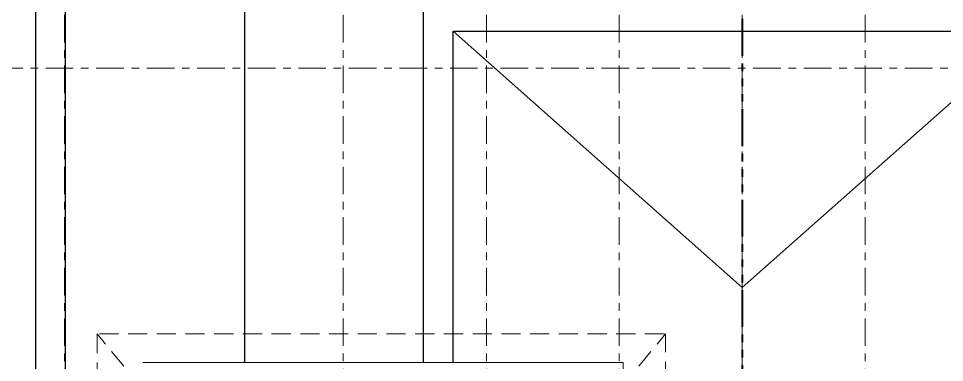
# Model space of a CAD drawing. Header units: millimetres. Extents: x -1459 to -1413, y -119 to 301.
# Drawn here: x -1448.6 to -1436.51, y 62.46 to 66.95 of the extents above; entities that cross this region are included whole.
import ezdxf

# ---------------------------------------------------------------- set-up
doc = ezdxf.new("R2010")
doc.units = ezdxf.units.MM
for name, pattern in [('ACAD_ISO06W100', [36, 24, -3, 0, -3, 0, -3, 0, -3]), ('ACAD_ISO10W100', [18, 12, -3, 0, -3]), ('RAYITAS', [0.375, 0.25, -0.125])]:
    doc.linetypes.add(name, pattern=pattern)
doc.layers.get('0').update_dxf_attribs({"lineweight": 0})
for name, color, linetype, lineweight in [('CORTE PLUMA 5', 5, 'Continuous', 40), ('EJES', 2, 'ACAD_ISO10W100', 13), ('MURO VISTO', 6, 'Continuous', 18), ('PLUMA 4', 8, 'Continuous', 30), ('PROYECCIONES', 40, 'RAYITAS', 13)]:
    doc.layers.add(name, color=color, linetype=linetype, lineweight=lineweight)

msp = doc.modelspace()

# ---------------------------------------------------------------- linework, layer by layer
msp.add_line((-1439.15303898193, 58.7526540019322), (-1439.15303898193, 63.44008752628403))
at = {"layer": 'CORTE PLUMA 5', "linetype": 'ACAD_ISO06W100', "lineweight": 40, "ltscale": 0.02}
msp.add_line((-1439.15303898193, 83.46417883431033), (-1439.15303898193, 27.46417883431033), dxfattribs=at)
at = {"layer": 'EJES', "ltscale": 0.03}
for p, q in [((-1448.003038981919, 29.67547944585132), (-1448.003038981919, 81.60047944585105)), ((-1444.365538981924, 29.67547944585098), (-1444.365538981924, 81.60047944585082)), ((-1442.490538981924, 29.67547944585132), (-1442.490538981924, 81.60047944585128)), ((-1440.758038981935, 29.6754794458511), (-1440.758038981935, 81.60047944585082)), ((-1439.15303898193, 29.67547944585087), (-1439.15303898193, 81.6004794458506)), ((-1437.548038981925, 29.6754794458511), (-1437.548038981925, 81.60047944585082)), ((-1427.428038981923, 66.30047944585144), (-1451.503038981919, 66.30047944585166))]:
    msp.add_line(p, q, dxfattribs=at)
at = {"layer": 'MURO VISTO'}
for p, q in [((-1446.97849720651, 62.46008226908768), (-1440.708497206509, 62.46008226908768)), ((-1440.708497206509, 62.46008226908768), (-1440.708497206509, 61.13978683261402))]:
    msp.add_line(p, q, dxfattribs=at)
at = {"layer": 'PLUMA 4'}
for p, q in [((-1448.378038981924, 58.70918964757206), (-1448.378038981924, 75.96922944585182)), ((-1447.991445532702, 58.70918964757229), (-1447.991445532702, 75.58922944585183)), ((-1443.314632431157, 62.46008226908768), (-1443.314632431158, 75.58922944585194)), ((-1445.65303898193, 73.29070501124838), (-1445.653038981931, 62.46008226908768)), ((-1442.928038981935, 66.78300921303011), (-1435.378038981923, 66.78300921303114)), ((-1442.928038981935, 62.46008226908768), (-1442.928038981936, 66.78300921303011)), ((-1442.928038981935, 66.78300921303091), (-1439.15303898193, 63.4400875262838)), ((-1435.378038981923, 66.78300921303148), (-1439.15303898193, 63.4400875262838))]:
    msp.add_line(p, q, dxfattribs=at)
at = {"layer": 'PROYECCIONES'}
for p, q in [((-1447.578039969147, 62.83347667860332), (-1447.578039454542, 51.9254794458511)), ((-1440.17233900859, 62.83347667860355), (-1447.578039969147, 62.83347667860332)), ((-1443.865188981925, 58.37924393667478), (-1447.578039969147, 62.83347667860332)), ((-1443.865188981925, 58.37924393667478), (-1440.152337994702, 62.83347667860332)), ((-1440.152337961768, 60.34248467823235), (-1440.152337994702, 62.83347667860355))]:
    msp.add_line(p, q, dxfattribs=at)

doc.saveas('drawing.dxf')
